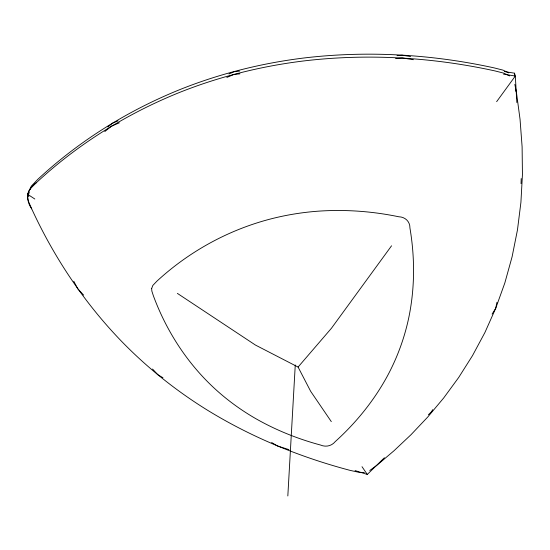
<?xml version="1.0" encoding="UTF-8"?>
<svg xmlns="http://www.w3.org/2000/svg" width="550" height="550" viewBox="0 0 550 550"><rect width="100%" height="100%" fill="white"/><g stroke="black" fill="none" stroke-linecap="round" stroke-linejoin="round"><path stroke-width="0.82" d="M287.829 495.962L295.268 364.987M496.932 302.369L495.729 308.268L484.901 332.544L472.491 355.651L458.679 377.493L443.678 397.98L427.714 417.051L411.049 434.665L393.979 450.773L376.812 465.348L369.758 470.491M521.056 183.652L521.201 178.551M29.122 190.891L31.295 186.154L37.833 179.314C79.282 140.807 128.019 110.474 180.462 89.354A421.733 340.539 0 0 1 305.669 57.784C368.555 50.524 432.506 54.367 494.299 67.925L502.947 70.111L508.832 72.882M28.339 192.679C25.905 198.144 29.728 203.823 31.701 208.849C54.141 257.62 84.343 302.871 121.715 341.481A512.428 467.156 -24.4 0 0 207.041 409.929C251.377 437.229 300.004 457.167 350.309 470.429L359.542 472.443L364.354 472.443M432.781 409.619L431.42 411.806L428.368 414.789M492.106 314.098L495.729 308.268L504.838 282.941L512.112 256.719L517.488 229.776L520.919 202.311L522.438 174.57L522.108 146.822L520.053 119.371L516.457 92.579L514.841 84.384M391.559 245.795L331.451 328.247L298.079 367.056L310.674 391.339L331.306 421.623M496.629 101.681L515.316 76.044L514.525 73.191L504.384 71.569M355.046 470.566L367.29 474.444L384.395 457.744M509.651 75.914L503.731 73.136L495.034 70.936C432.939 57.317 368.665 53.453 305.47 60.741A423.555 341.371 0 0 0 179.651 92.4C126.988 113.589 78.024 144.011 36.389 182.655C26.978 188.932 25.039 199.334 31.701 208.849M36.389 182.655L31.047 187.99L28.82 191.063L27.644 194.274L28.848 196.542M107.862 126.961L112.502 123.193L118.009 120.863M29.638 192.651L27.644 194.274L34.808 199.011M104.789 131.567L111.444 126.163L119.343 122.829M228.958 73.954L234.465 71.624L239.573 71.122M226.834 77.44L233.942 74.436L239.931 73.851M397.018 55.681L402.126 55.179L410.575 56.533M395.546 58.623L402.387 57.956L413.346 59.709M503.518 74.154L515.316 76.044L516.835 102.527M288.929 449.625L277.502 446.002L271.631 442.502M298.079 367.056L255.447 345.063L177.368 293.377M162.951 377.747L157.809 374.681L152.556 369.043M83.641 295.109L77.804 288.846L73.789 281.277M362.01 466.696L367.29 474.444M515.618 89.485L515.838 91.156M514.525 73.191L514.676 75.742M151.635 288.633L151.882 291.197L153.368 295.762C166.911 332.413 188.987 366.039 218.384 391.902A242.667 211.104 -4.2 0 0 254.774 418.069C275.357 429.942 297.557 438.859 320.492 445.026C325.724 447.322 331.643 446.084 335.259 441.588C356.373 422.51 374.502 400.063 387.956 374.949A298.891 254.781 16.2 0 0 408.753 317.783C414.899 288.282 414.968 257.696 409.936 228.03C410.107 221.547 405.116 216.906 398.777 216.769C372.309 211.269 345.125 209.309 318.147 211.179A225.424 183.893 1.1 0 0 267.417 219.821C226.346 231.028 188.189 252.319 156.901 281.167L152.817 285.457L151.635 288.633"/></g></svg>
